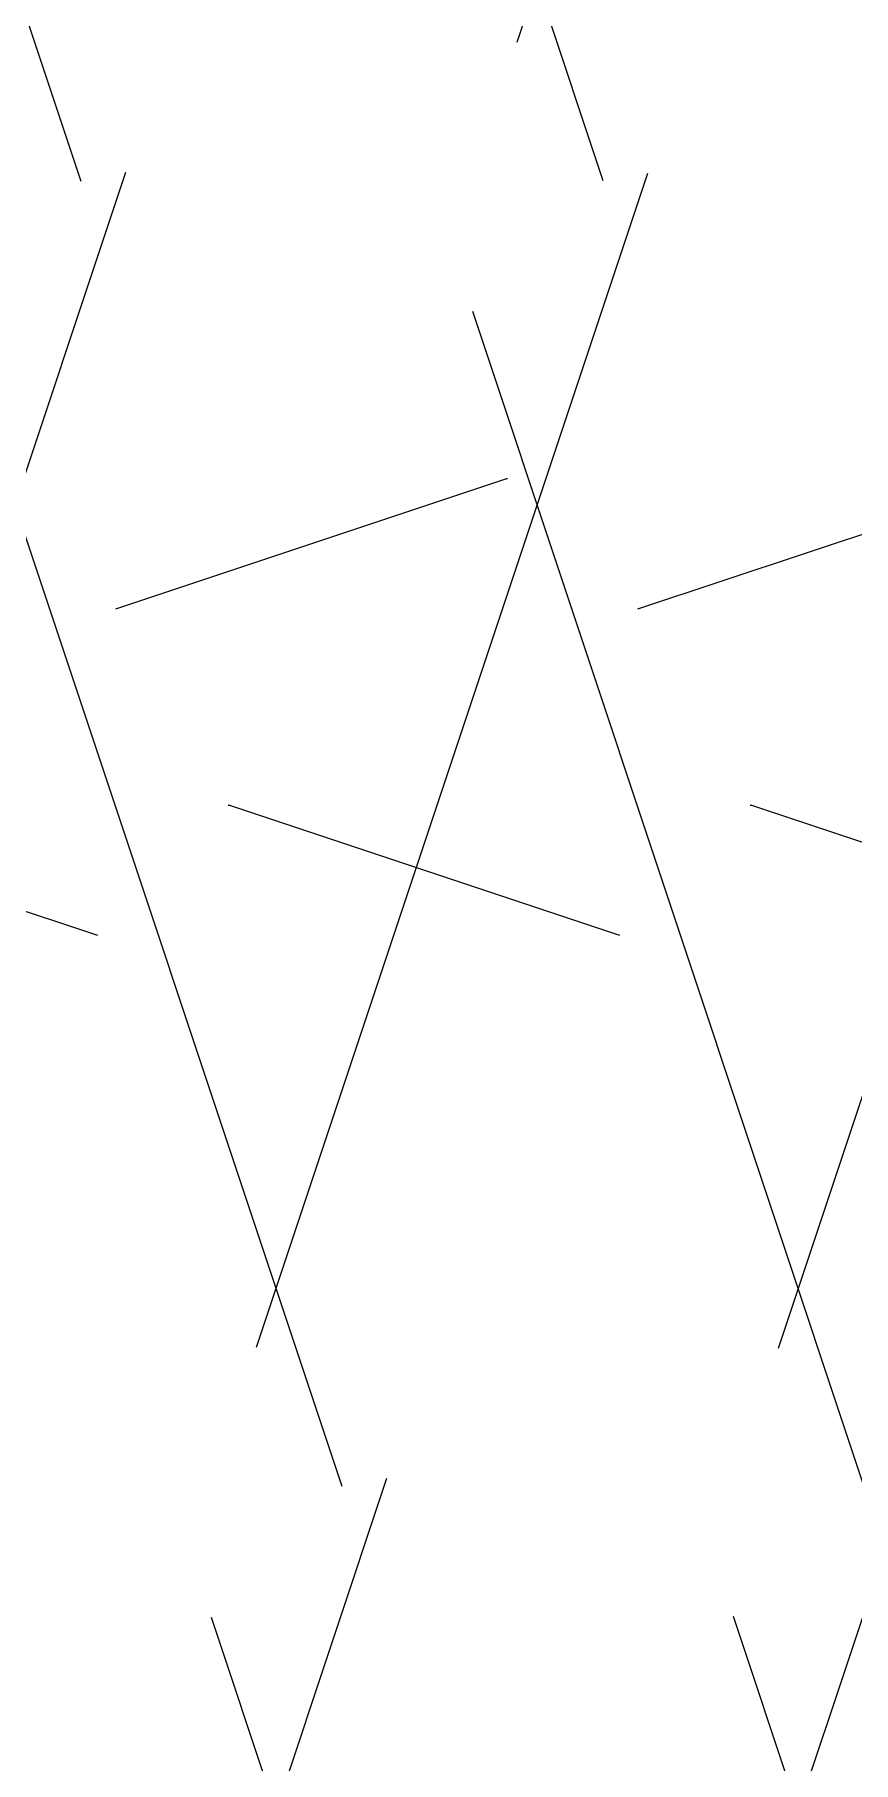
# Model space of a CAD drawing. Header units: inches. Extents: x -4169 to -1846, y 9706 to 12377.
# Drawn here: x -3819.33 to -3815.32, y 10531.79 to 10540.26 of the extents above; entities that cross this region are included whole.
import ezdxf

# ---------------------------------------------------------------- set-up
doc = ezdxf.new("R2010")
doc.units = ezdxf.units.IN
doc.header["$MEASUREMENT"] = 0
doc.layers.add('0-1', color=7, linetype='Continuous', lineweight=5)
doc.layers.add('A-WALL-PATT-2', color=253, linetype='Continuous', lineweight=9)

# ---------------------------------------------------------------- blocks, each defined once
blk = doc.blocks.new('CTR - 1st Phase - Unit Layouts_rvt-1-ENLARGED RCP - 3RD FLOOR PLAN')
at = {"layer": 'A-WALL-PATT-2'}
h = blk.add_hatch(dxfattribs=at)
h.set_pattern_fill('FP_2', color=256, style=0, pattern_type=2)
h.set_pattern_definition([(161.57, (0.32, 0.32), (-2.560496185, -0.000537386), [0, -18.214, 2.022, 0]), (18.43, (-0.32, 0.32), (-2.560496185, 0.000537386), [0, -18.214, 2.022, 0]), (108.43, (0.32, 0.32), (1.27922091, -6.400876726), [6.07, -14.166]), (71.57, (-0.32, 0.32), (1.27922091, 6.400876726), [6.07, -14.166])])
h.paths.add_polyline_path([(-3814.0362, 10520.7144), (-3814.0362, 10545.9394), (-3821.2862, 10545.9394), (-3821.2862, 10520.7144)], flags=0)
h.paths.add_polyline_path([(-3819.3661, 10547.1894), (-3814.0362, 10547.1894), (-3814.0362, 10547.6894), (-3821.2862, 10547.6894), (-3821.2862, 10547.1894)], flags=0)

msp = doc.modelspace()

# ---------------------------------------------------------------- block references
at = {"layer": '0-1'}
msp.add_blockref('CTR - 1st Phase - Unit Layouts_rvt-1-ENLARGED RCP - 3RD FLOOR PLAN', (0, 0), dxfattribs=at)

doc.saveas('drawing.dxf')
